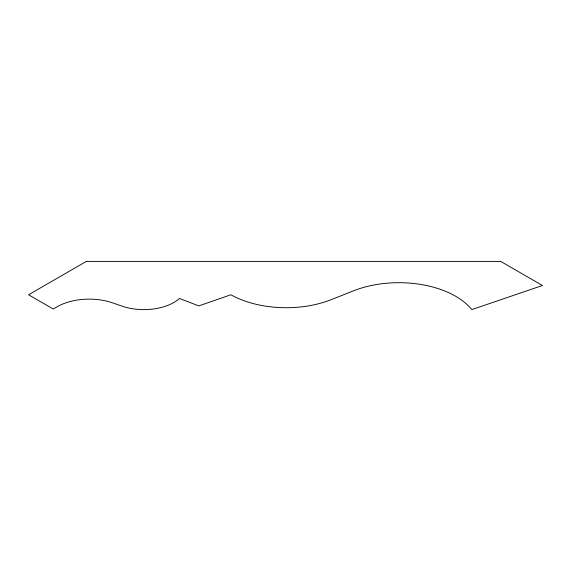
<?xml version="1.0" encoding="UTF-8"?>
<svg xmlns="http://www.w3.org/2000/svg" width="571" height="571" viewBox="0 0 571 571"><rect width="100%" height="100%" fill="white"/><g stroke="black" fill="none" stroke-linecap="round" stroke-linejoin="round"><path stroke-width="0.86" d="M86.364 261.397L28.55 294.772L53.21 309.011L56.643 307.027A45.687 26.373 0 0 1 112.972 302.973L121.709 306.035A42.618 24.603 0 0 0 179.508 298.483L198.779 305.899L230.898 294.772A79.426 45.858 0 0 0 331.109 299.689L353.556 290.81A80.254 46.337 0 0 1 471.789 309.603L542.45 285.5L500.696 261.397L86.364 261.397"/></g></svg>
